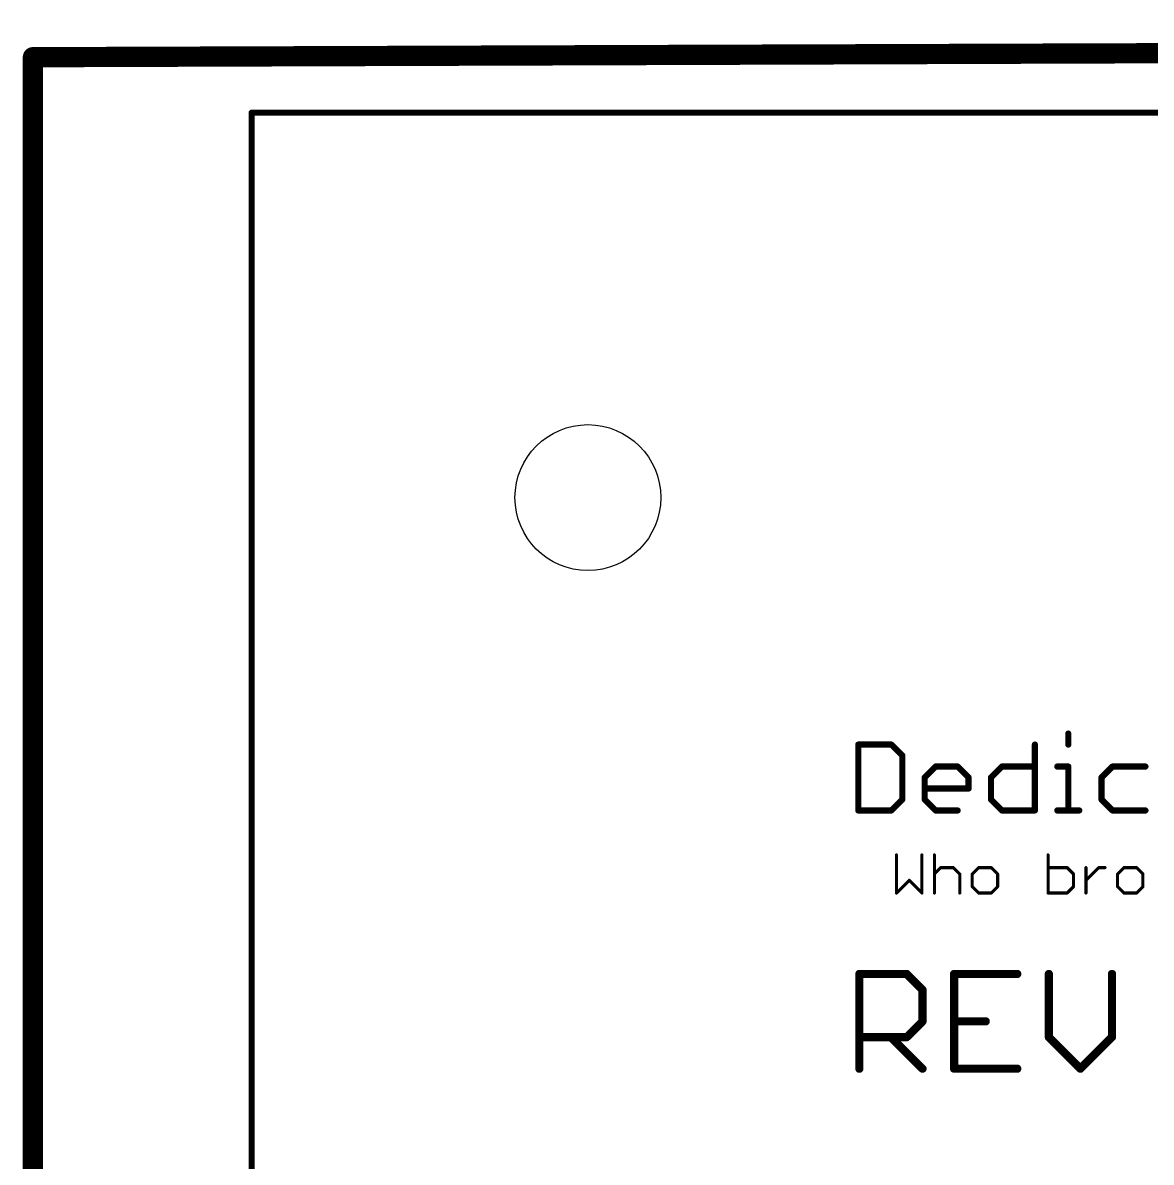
# Model space of a CAD drawing. Extents: x -18 to 155, y -13 to 99.
# Drawn here: x -17.65 to 10.21, y 71.09 to 99.22 of the extents above; entities that cross this region are included whole.
import ezdxf

# ---------------------------------------------------------------- set-up
doc = ezdxf.new("R2010")
doc.units = 0
for name, color, linetype in [('1', 22, 'CONTINUOUS'), ('20', 253, 'CONTINUOUS'), ('25', 253, 'CONTINUOUS')]:
    doc.layers.add(name, color=color, linetype=linetype)

msp = doc.modelspace()

# ---------------------------------------------------------------- linework, layer by layer
at = {"layer": '1', "const_width": 0.5}
for points in [[(-17.4, 98.37), (151.16, 98.97)], [(-17.4, -2.57), (-17.4, 98.37)]]:
    msp.add_lwpolyline(points, dxfattribs=at)
at = {"layer": '1', "const_width": 0.25}
for points in [[(-17.4004, 98.495, 1), (-17.3996, 98.245)], [(-17.275, 98.37, 1), (-17.525, 98.37)]]:
    msp.add_lwpolyline(points, format="xyb", dxfattribs=at)
at = {"layer": '20', "const_width": 0.1524}
for points in [[(-12, 97), (144, 97)], [(-12, 1), (-12, 97)]]:
    msp.add_lwpolyline(points, dxfattribs=at)
at = {"layer": '20', "const_width": 0.0762}
for points in [[(-12, 97.0381, 1), (-12, 96.9619)], [(-11.9619, 97, 1), (-12.0381, 97)]]:
    msp.add_lwpolyline(points, format="xyb", dxfattribs=at)
at = {"layer": '20'}
msp.add_circle((-3.7, 87.5), 1.8, dxfattribs=at)
at = {"layer": '25'}
for points, const_width in [([(8.1588, 81.6744), (8.1588, 81.4032)], 0.1524), ([(2.9762, 81.4032), (2.9762, 79.7762)], 0.1524), ([(3.7897, 81.4032), (2.9762, 81.4032)], 0.1524), ([(4.0609, 81.132), (3.7897, 81.4032)], 0.1524), ([(7.3352, 81.4032), (7.3352, 79.7762)], 0.1524), ([(4.0609, 80.0474), (4.0609, 81.132)], 0.1524), ([(4.6134, 80.5897), (4.8845, 80.8609)], 0.1524), ([(4.8845, 80.8609), (5.4268, 80.8609)], 0.1524), ([(5.4268, 80.8609), (5.698, 80.5897)], 0.1524), ([(6.2505, 80.5897), (6.5217, 80.8609)], 0.1524), ([(6.5217, 80.8609), (7.3352, 80.8609)], 0.1524), ([(7.8877, 80.8609), (8.1588, 80.8609)], 0.1524), ([(8.1588, 80.8609), (8.1588, 79.7762)], 0.1524), ([(9.2503, 80.8609), (8.9791, 80.5897)], 0.1524), ([(10.0638, 80.8609), (9.2503, 80.8609)], 0.1524), ([(4.6134, 80.0474), (4.6134, 80.5897)], 0.1524), ([(5.698, 80.5897), (5.698, 80.3185)], 0.1524), ([(6.2505, 80.0474), (6.2505, 80.5897)], 0.1524), ([(8.9791, 80.5897), (8.9791, 80.0474)], 0.1524), ([(5.698, 80.3185), (4.6134, 80.3185)], 0.1524), ([(3.7897, 79.7762), (4.0609, 80.0474)], 0.1524), ([(4.8845, 79.7762), (4.6134, 80.0474)], 0.1524), ([(6.5217, 79.7762), (6.2505, 80.0474)], 0.1524), ([(8.9791, 80.0474), (9.2503, 79.7762)], 0.1524), ([(2.9762, 79.7762), (3.7897, 79.7762)], 0.1524), ([(5.4268, 79.7762), (4.8845, 79.7762)], 0.1524), ([(7.3352, 79.7762), (6.5217, 79.7762)], 0.1524), ([(7.8877, 79.7762), (8.43, 79.7762)], 0.1524), ([(9.2503, 79.7762), (10.0638, 79.7762)], 0.1524), ([(3.9181, 78.6787), (3.9181, 77.7381)], 0.0762), ([(4.5452, 77.7381), (4.5452, 78.6787)], 0.0762), ([(4.8536, 78.6787), (4.8536, 77.7381)], 0.0762), ([(7.6602, 78.6787), (7.6602, 77.7381)], 0.0762), ([(4.8536, 78.2084), (5.0104, 78.3652)], 0.0762), ([(5.0104, 78.3652), (5.3239, 78.3652)], 0.0762), ([(5.3239, 78.3652), (5.4807, 78.2084)], 0.0762), ([(5.4807, 78.2084), (5.4807, 77.7381)], 0.0762), ([(5.9459, 78.3652), (5.7891, 78.2084)], 0.0762), ([(5.7891, 78.2084), (5.7891, 77.8949)], 0.0762), ([(6.2594, 78.3652), (5.9459, 78.3652)], 0.0762), ([(6.4162, 78.2084), (6.2594, 78.3652)], 0.0762), ([(6.4162, 77.8949), (6.4162, 78.2084)], 0.0762), ([(8.1305, 78.3652), (7.6602, 78.3652)], 0.0762), ([(8.2872, 78.2084), (8.1305, 78.3652)], 0.0762), ([(8.2872, 77.8949), (8.2872, 78.2084)], 0.0762), ([(8.5957, 77.7381), (8.5957, 78.3652)], 0.0762), ([(8.5957, 78.0516), (8.9092, 78.3652)], 0.0762), ([(8.9092, 78.3652), (9.066, 78.3652)], 0.0762), ([(9.5321, 78.3652), (9.3753, 78.2084)], 0.0762), ([(9.3753, 78.2084), (9.3753, 77.8949)], 0.0762), ([(9.8456, 78.3652), (9.5321, 78.3652)], 0.0762), ([(10.0024, 78.2084), (9.8456, 78.3652)], 0.0762), ([(10.0024, 77.8949), (10.0024, 78.2084)], 0.0762), ([(3.9181, 77.7381), (4.2316, 78.0516)], 0.0762), ([(4.2316, 78.0516), (4.5452, 77.7381)], 0.0762), ([(5.7891, 77.8949), (5.9459, 77.7381)], 0.0762), ([(6.2594, 77.7381), (6.4162, 77.8949)], 0.0762), ([(8.1305, 77.7381), (8.2872, 77.8949)], 0.0762), ([(9.3753, 77.8949), (9.5321, 77.7381)], 0.0762), ([(9.8456, 77.7381), (10.0024, 77.8949)], 0.0762), ([(5.9459, 77.7381), (6.2594, 77.7381)], 0.0762), ([(7.6602, 77.7381), (8.1305, 77.7381)], 0.0762), ([(9.5321, 77.7381), (9.8456, 77.7381)], 0.0762), ([(3.0016, 73.4016), (3.0016, 75.7404)], 0.2032), ([(3.0016, 75.7404), (4.171, 75.7404)], 0.2032), ([(4.171, 75.7404), (4.5608, 75.3506)], 0.2032), ([(6.8996, 75.7404), (5.3404, 75.7404)], 0.2032), ([(5.3404, 75.7404), (5.3404, 73.4016)], 0.2032), ([(7.6792, 75.7404), (7.6792, 74.1812)], 0.2032), ([(9.2384, 74.1812), (9.2384, 75.7404)], 0.2032), ([(4.5608, 75.3506), (4.5608, 74.571)], 0.2032), ([(4.5608, 74.571), (4.171, 74.1812)], 0.2032), ([(5.3404, 74.571), (6.12, 74.571)], 0.2032), ([(4.171, 74.1812), (3.0016, 74.1812)], 0.2032), ([(3.7812, 74.1812), (4.5608, 73.4016)], 0.2032), ([(7.6792, 74.1812), (8.4588, 73.4016)], 0.2032), ([(8.4588, 73.4016), (9.2384, 74.1812)], 0.2032), ([(5.3404, 73.4016), (6.8996, 73.4016)], 0.2032)]:
    msp.add_lwpolyline(points, dxfattribs=dict(at, const_width=const_width))
for points, const_width in [([(8.1969, 81.6744, 1), (8.1207, 81.6744)], 0.0762), ([(3.0143, 81.4032, 1), (2.9381, 81.4032)], 0.0762), ([(2.9762, 81.4413, 1), (2.9762, 81.3651)], 0.0762), ([(3.8166, 81.4301, 1), (3.7628, 81.3762)], 0.0762), ([(3.7897, 81.3651, 1), (3.7897, 81.4413)], 0.0762), ([(7.3733, 81.4032, 1), (7.2971, 81.4032)], 0.0762), ([(8.1207, 81.4032, 1), (8.1969, 81.4032)], 0.0762), ([(4.099, 81.132, 1), (4.0228, 81.132)], 0.0762), ([(4.0339, 81.1051, 1), (4.0878, 81.159)], 0.0762), ([(4.8845, 80.899, 1), (4.8845, 80.8228)], 0.0762), ([(4.9115, 80.8339, 1), (4.8576, 80.8878)], 0.0762), ([(5.4538, 80.8878, 1), (5.3999, 80.8339)], 0.0762), ([(5.4268, 80.8228, 1), (5.4268, 80.899)], 0.0762), ([(6.5217, 80.899, 1), (6.5217, 80.8228)], 0.0762), ([(6.5486, 80.8339, 1), (6.4947, 80.8878)], 0.0762), ([(7.3352, 80.8228, 1), (7.3352, 80.899)], 0.0762), ([(7.8877, 80.899, 1), (7.8877, 80.8228)], 0.0762), ([(8.1969, 80.8609, 1), (8.1207, 80.8609)], 0.0762), ([(8.1588, 80.8228, 1), (8.1588, 80.899)], 0.0762), ([(9.2503, 80.899, 1), (9.2503, 80.8228)], 0.0762), ([(9.2772, 80.8339, 1), (9.2233, 80.8878)], 0.0762), ([(10.0638, 80.8228, 1), (10.0638, 80.899)], 0.0762), ([(4.6515, 80.5897, 1), (4.5753, 80.5897)], 0.0762), ([(4.5864, 80.6166, 1), (4.6403, 80.5628)], 0.0762), ([(5.7361, 80.5897, 1), (5.6599, 80.5897)], 0.0762), ([(5.6711, 80.5628, 1), (5.725, 80.6166)], 0.0762), ([(6.2886, 80.5897, 1), (6.2124, 80.5897)], 0.0762), ([(6.2236, 80.6166, 1), (6.2775, 80.5628)], 0.0762), ([(9.0172, 80.5897, 1), (8.941, 80.5897)], 0.0762), ([(8.9522, 80.6166, 1), (9.006, 80.5628)], 0.0762), ([(4.6134, 80.3566, 1), (4.6134, 80.2804)], 0.0762), ([(5.6599, 80.3185, 1), (5.7361, 80.3185)], 0.0762), ([(5.698, 80.2804, 1), (5.698, 80.3566)], 0.0762), ([(4.0228, 80.0474, 1), (4.099, 80.0474)], 0.0762), ([(4.0878, 80.0204, 1), (4.0339, 80.0743)], 0.0762), ([(4.6403, 80.0743, 1), (4.5864, 80.0204)], 0.0762), ([(4.5753, 80.0474, 1), (4.6515, 80.0474)], 0.0762), ([(6.2775, 80.0743, 1), (6.2236, 80.0204)], 0.0762), ([(6.2124, 80.0474, 1), (6.2886, 80.0474)], 0.0762), ([(9.006, 80.0743, 1), (8.9522, 80.0204)], 0.0762), ([(8.941, 80.0474, 1), (9.0172, 80.0474)], 0.0762), ([(2.9762, 79.8143, 1), (2.9762, 79.7381)], 0.0762), ([(2.9381, 79.7762, 1), (3.0143, 79.7762)], 0.0762), ([(3.7628, 79.8031, 1), (3.8166, 79.7493)], 0.0762), ([(3.7897, 79.7381, 1), (3.7897, 79.8143)], 0.0762), ([(4.8845, 79.8143, 1), (4.8845, 79.7381)], 0.0762), ([(4.8576, 79.7493, 1), (4.9115, 79.8031)], 0.0762), ([(5.4268, 79.7381, 1), (5.4268, 79.8143)], 0.0762), ([(6.5217, 79.8143, 1), (6.5217, 79.7381)], 0.0762), ([(6.4947, 79.7493, 1), (6.5486, 79.8031)], 0.0762), ([(7.2971, 79.7762, 1), (7.3733, 79.7762)], 0.0762), ([(7.3352, 79.7381, 1), (7.3352, 79.8143)], 0.0762), ([(7.8877, 79.8143, 1), (7.8877, 79.7381)], 0.0762), ([(8.1207, 79.7762, 1), (8.1969, 79.7762)], 0.0762), ([(8.43, 79.7381, 1), (8.43, 79.8143)], 0.0762), ([(9.2503, 79.8143, 1), (9.2503, 79.7381)], 0.0762), ([(9.2233, 79.7493, 1), (9.2772, 79.8031)], 0.0762), ([(10.0638, 79.7381, 1), (10.0638, 79.8143)], 0.0762), ([(3.9372, 78.6787, 1), (3.8991, 78.6787)], 0.0381), ([(4.5642, 78.6787, 1), (4.5261, 78.6787)], 0.0381), ([(4.8727, 78.6787, 1), (4.8346, 78.6787)], 0.0381), ([(7.6792, 78.6787, 1), (7.6411, 78.6787)], 0.0381), ([(4.8401, 78.2219, 1), (4.8671, 78.1949)], 0.0381), ([(5.0104, 78.3842, 1), (5.0104, 78.3461)], 0.0381), ([(5.0239, 78.3517, 1), (4.9969, 78.3786)], 0.0381), ([(5.3374, 78.3786, 1), (5.3104, 78.3517)], 0.0381), ([(5.3239, 78.3461, 1), (5.3239, 78.3842)], 0.0381), ([(5.4997, 78.2084, 1), (5.4616, 78.2084)], 0.0381), ([(5.4672, 78.1949, 1), (5.4942, 78.2219)], 0.0381), ([(5.7757, 78.2219, 1), (5.8026, 78.1949)], 0.0381), ([(5.8082, 78.2084, 1), (5.7701, 78.2084)], 0.0381), ([(5.9459, 78.3842, 1), (5.9459, 78.3461)], 0.0381), ([(5.9594, 78.3517, 1), (5.9324, 78.3786)], 0.0381), ([(6.2729, 78.3786, 1), (6.246, 78.3517)], 0.0381), ([(6.2594, 78.3461, 1), (6.2594, 78.3842)], 0.0381), ([(6.4353, 78.2084, 1), (6.3972, 78.2084)], 0.0381), ([(6.4027, 78.1949, 1), (6.4297, 78.2219)], 0.0381), ([(7.6602, 78.3842, 1), (7.6602, 78.3461)], 0.0381), ([(8.1439, 78.3786, 1), (8.117, 78.3517)], 0.0381), ([(8.1305, 78.3461, 1), (8.1305, 78.3842)], 0.0381), ([(8.3063, 78.2084, 1), (8.2682, 78.2084)], 0.0381), ([(8.2738, 78.1949, 1), (8.3007, 78.2219)], 0.0381), ([(8.6147, 78.3652, 1), (8.5766, 78.3652)], 0.0381), ([(8.9092, 78.3842, 1), (8.9092, 78.3461)], 0.0381), ([(8.9227, 78.3517, 1), (8.8958, 78.3786)], 0.0381), ([(9.066, 78.3461, 1), (9.066, 78.3842)], 0.0381), ([(9.3943, 78.2084, 1), (9.3562, 78.2084)], 0.0381), ([(9.3618, 78.2219, 1), (9.3888, 78.1949)], 0.0381), ([(9.5321, 78.3842, 1), (9.5321, 78.3461)], 0.0381), ([(9.5455, 78.3517, 1), (9.5186, 78.3786)], 0.0381), ([(9.8591, 78.3786, 1), (9.8321, 78.3517)], 0.0381), ([(9.8456, 78.3461, 1), (9.8456, 78.3842)], 0.0381), ([(10.0214, 78.2084, 1), (9.9833, 78.2084)], 0.0381), ([(9.9889, 78.1949, 1), (10.0158, 78.2219)], 0.0381), ([(4.2451, 78.0651, 1), (4.2182, 78.0382)], 0.0381), ([(4.2451, 78.0382, 1), (4.2182, 78.0651)], 0.0381), ([(5.8026, 77.9083, 1), (5.7757, 77.8814)], 0.0381), ([(5.7701, 77.8949, 1), (5.8082, 77.8949)], 0.0381), ([(6.3972, 77.8949, 1), (6.4353, 77.8949)], 0.0381), ([(6.4297, 77.8814, 1), (6.4027, 77.9083)], 0.0381), ([(8.2682, 77.8949, 1), (8.3063, 77.8949)], 0.0381), ([(8.3007, 77.8814, 1), (8.2738, 77.9083)], 0.0381), ([(8.5822, 78.0651, 1), (8.6092, 78.0382)], 0.0381), ([(9.3562, 77.8949, 1), (9.3943, 77.8949)], 0.0381), ([(9.3888, 77.9083, 1), (9.3618, 77.8814)], 0.0381), ([(9.9833, 77.8949, 1), (10.0214, 77.8949)], 0.0381), ([(10.0158, 77.8814, 1), (9.9889, 77.9083)], 0.0381), ([(3.9046, 77.7516, 1), (3.9316, 77.7246)], 0.0381), ([(3.8991, 77.7381, 1), (3.9372, 77.7381)], 0.0381), ([(4.5261, 77.7381, 1), (4.5642, 77.7381)], 0.0381), ([(4.5317, 77.7246, 1), (4.5586, 77.7516)], 0.0381), ([(4.8346, 77.7381, 1), (4.8727, 77.7381)], 0.0381), ([(5.4616, 77.7381, 1), (5.4997, 77.7381)], 0.0381), ([(5.9459, 77.7571, 1), (5.9459, 77.7191)], 0.0381), ([(5.9324, 77.7246, 1), (5.9594, 77.7516)], 0.0381), ([(6.246, 77.7516, 1), (6.2729, 77.7246)], 0.0381), ([(6.2594, 77.7191, 1), (6.2594, 77.7571)], 0.0381), ([(7.6411, 77.7381, 1), (7.6792, 77.7381)], 0.0381), ([(7.6602, 77.7571, 1), (7.6602, 77.7191)], 0.0381), ([(8.117, 77.7516, 1), (8.1439, 77.7246)], 0.0381), ([(8.1305, 77.7191, 1), (8.1305, 77.7571)], 0.0381), ([(8.5766, 77.7381, 1), (8.6147, 77.7381)], 0.0381), ([(9.5321, 77.7571, 1), (9.5321, 77.7191)], 0.0381), ([(9.5186, 77.7246, 1), (9.5455, 77.7516)], 0.0381), ([(9.8321, 77.7516, 1), (9.8591, 77.7246)], 0.0381), ([(9.8456, 77.7191, 1), (9.8456, 77.7571)], 0.0381), ([(3.0524, 75.7404, 1), (2.9508, 75.7404)], 0.1016), ([(3.0016, 75.7912, 1), (3.0016, 75.6896)], 0.1016), ([(4.2069, 75.7763, 1), (4.1351, 75.7045)], 0.1016), ([(4.171, 75.6896, 1), (4.171, 75.7912)], 0.1016), ([(5.3404, 75.7912, 1), (5.3404, 75.6896)], 0.1016), ([(5.3912, 75.7404, 1), (5.2896, 75.7404)], 0.1016), ([(6.8996, 75.6896, 1), (6.8996, 75.7912)], 0.1016), ([(7.73, 75.7404, 1), (7.6284, 75.7404)], 0.1016), ([(9.2892, 75.7404, 1), (9.1876, 75.7404)], 0.1016), ([(4.6116, 75.3506, 1), (4.51, 75.3506)], 0.1016), ([(4.5249, 75.3147, 1), (4.5967, 75.3865)], 0.1016), ([(4.51, 74.571, 1), (4.6116, 74.571)], 0.1016), ([(4.5967, 74.5351, 1), (4.5249, 74.6069)], 0.1016), ([(5.3404, 74.6218, 1), (5.3404, 74.5202)], 0.1016), ([(6.12, 74.5202, 1), (6.12, 74.6218)], 0.1016), ([(3.0016, 74.232, 1), (3.0016, 74.1304)], 0.1016), ([(3.8171, 74.2171, 1), (3.7453, 74.1453)], 0.1016), ([(4.1351, 74.2171, 1), (4.2069, 74.1453)], 0.1016), ([(4.171, 74.1304, 1), (4.171, 74.232)], 0.1016), ([(7.7151, 74.2171, 1), (7.6433, 74.1453)], 0.1016), ([(9.2743, 74.1453, 1), (9.2025, 74.2171)], 0.1016), ([(7.6284, 74.1812, 1), (7.73, 74.1812)], 0.1016), ([(9.1876, 74.1812, 1), (9.2892, 74.1812)], 0.1016), ([(2.9508, 73.4016, 1), (3.0524, 73.4016)], 0.1016), ([(4.5249, 73.3657, 1), (4.5967, 73.4375)], 0.1016), ([(5.3404, 73.4524, 1), (5.3404, 73.3508)], 0.1016), ([(5.2896, 73.4016, 1), (5.3912, 73.4016)], 0.1016), ([(6.8996, 73.3508, 1), (6.8996, 73.4524)], 0.1016), ([(8.4229, 73.4375, 1), (8.4947, 73.3657)], 0.1016), ([(8.4229, 73.3657, 1), (8.4947, 73.4375)], 0.1016)]:
    msp.add_lwpolyline(points, format="xyb", dxfattribs=dict(at, const_width=const_width))

doc.saveas('drawing.dxf')
